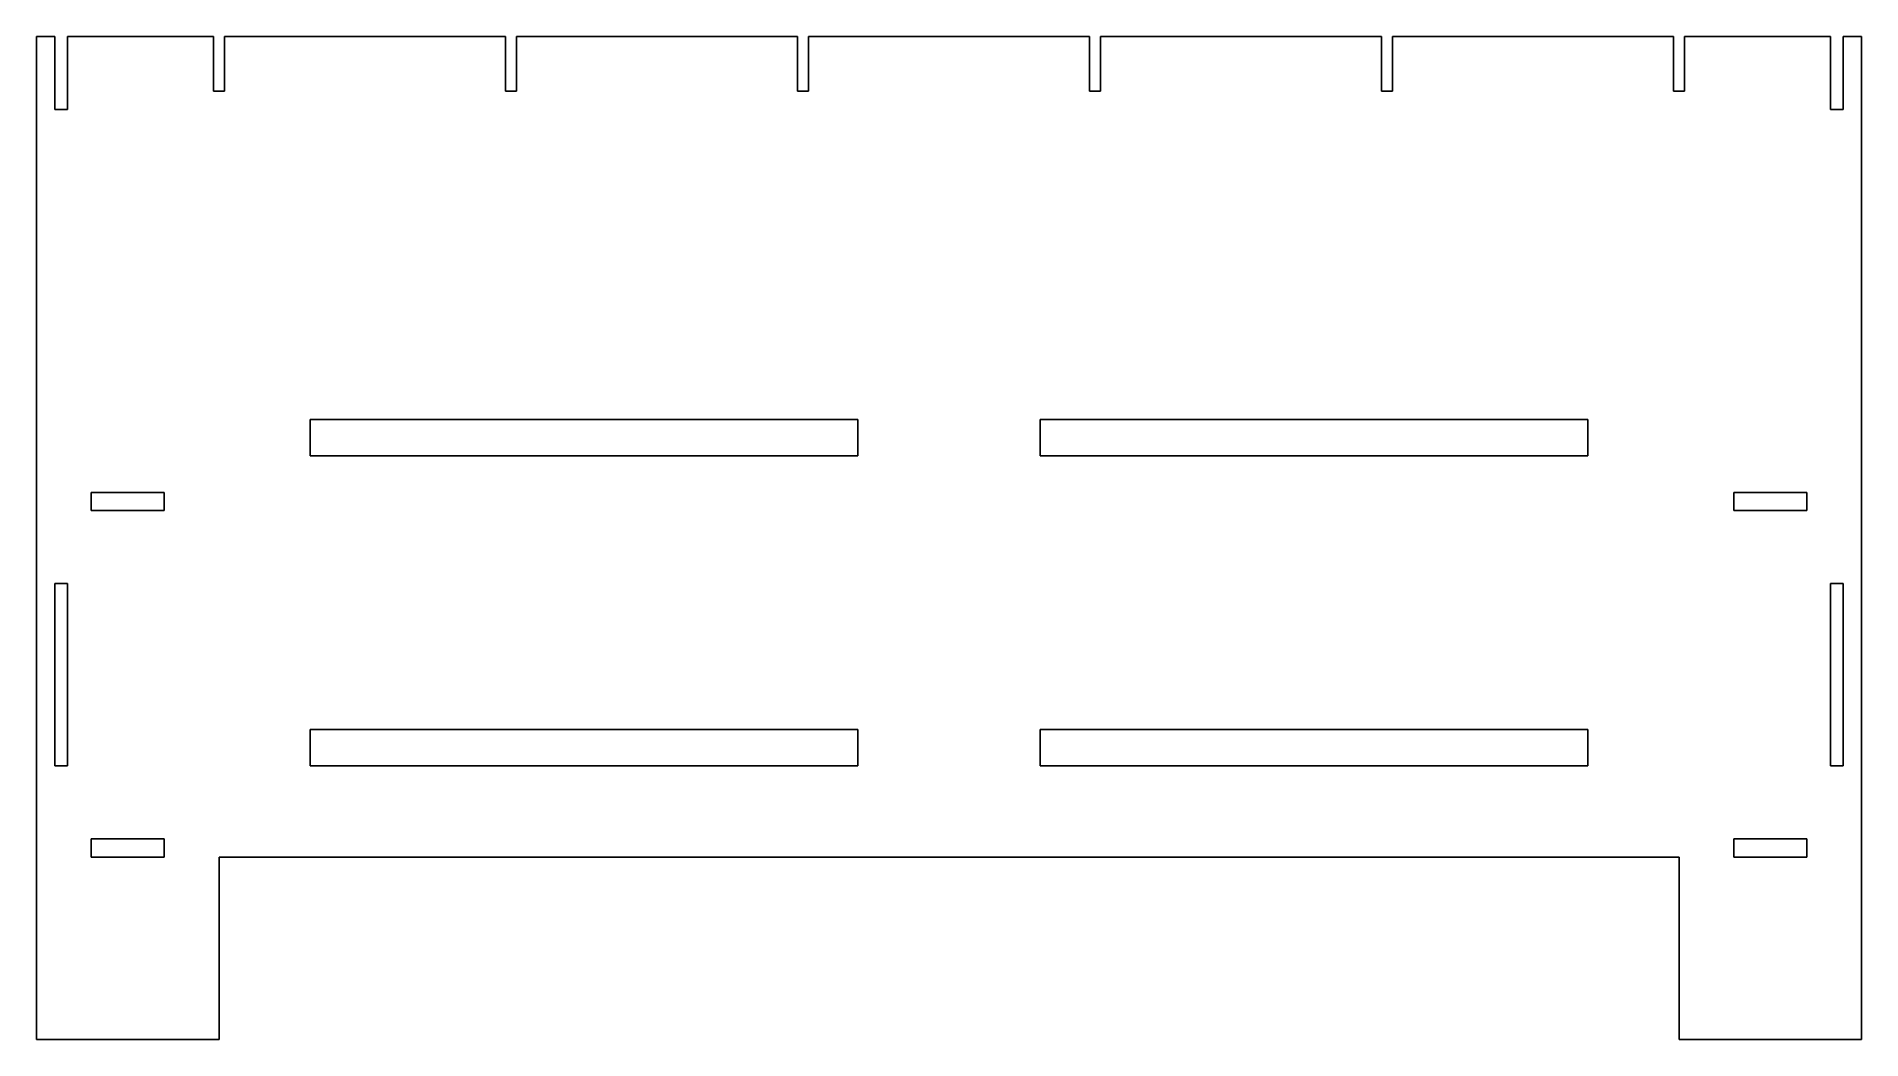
# Model space of a CAD drawing. Header units: millimetres. Extents: x -250 to 250, y -185 to 90.
import ezdxf

# ---------------------------------------------------------------- set-up
doc = ezdxf.new("R2010")
doc.units = ezdxf.units.MM
doc.layers.add('Cut009', color=7, linetype='CONTINUOUS')

msp = doc.modelspace()

# ---------------------------------------------------------------- linework, layer by layer
at = {"layer": 'Cut009'}
for p, q in [((-245, 90), (-250, 90)), ((-250, 90), (-250, -185)), ((-245, 90, 3), (-250, 90, 3)), ((-250, 90, 3), (-250, -185, 3)), ((-250, 90), (-250, 90, 3)), ((-245, 90), (-250, 90)), ((-245, 90, 3), (-250, 90, 3)), ((-250, 90), (-250, 90, 3)), ((-250, 90), (-250, -185)), ((-250, 90, 3), (-250, -185, 3)), ((-245, 90), (-245, 90, 3)), ((-245, 70), (-245, 90)), ((-245, 70, 3), (-245, 90, 3)), ((-245, 70), (-245, 90)), ((-245, 70, 3), (-245, 90, 3)), ((-245, 90), (-245, 90, 3)), ((-241.5, 90), (-241.5, 90, 3)), ((-241.5, 90), (-241.5, 70)), ((-241.5, 90, 3), (-241.5, 70, 3)), ((-241.5, 90), (-241.5, 70)), ((-201.5, 90), (-241.5, 90)), ((-241.5, 90, 3), (-241.5, 70, 3)), ((-201.5, 90, 3), (-241.5, 90, 3)), ((-241.5, 90), (-241.5, 90, 3)), ((-201.5, 90), (-241.5, 90)), ((-201.5, 90, 3), (-241.5, 90, 3)), ((-201.5, 75), (-201.5, 90)), ((-201.5, 75, 3), (-201.5, 90, 3)), ((-201.5, 90), (-201.5, 90, 3)), ((-201.5, 90), (-201.5, 90, 3)), ((-201.5, 75), (-201.5, 90)), ((-201.5, 75, 3), (-201.5, 90, 3)), ((-198.5, 90), (-198.5, 75)), ((-121.5, 90), (-198.5, 90)), ((-198.5, 90, 3), (-198.5, 75, 3)), ((-121.5, 90, 3), (-198.5, 90, 3)), ((-198.5, 90), (-198.5, 90, 3)), ((-198.5, 90), (-198.5, 75)), ((-198.5, 90, 3), (-198.5, 75, 3)), ((-198.5, 90), (-198.5, 90, 3)), ((-121.5, 90), (-198.5, 90)), ((-121.5, 90, 3), (-198.5, 90, 3)), ((-121.5, 75), (-121.5, 90)), ((-121.5, 75, 3), (-121.5, 90, 3)), ((-121.5, 90), (-121.5, 90, 3)), ((-121.5, 90), (-121.5, 90, 3)), ((-121.5, 75), (-121.5, 90)), ((-121.5, 75, 3), (-121.5, 90, 3)), ((-118.5, 90), (-118.5, 75)), ((-41.5, 90), (-118.5, 90)), ((-118.5, 90, 3), (-118.5, 75, 3)), ((-41.5, 90, 3), (-118.5, 90, 3)), ((-118.5, 90), (-118.5, 90, 3)), ((-118.5, 90), (-118.5, 75)), ((-118.5, 90, 3), (-118.5, 75, 3)), ((-118.5, 90), (-118.5, 90, 3)), ((-41.5, 90), (-118.5, 90)), ((-41.5, 90, 3), (-118.5, 90, 3)), ((-41.5, 75), (-41.5, 90)), ((-41.5, 75, 3), (-41.5, 90, 3)), ((-41.5, 90), (-41.5, 90, 3)), ((-41.5, 90), (-41.5, 90, 3)), ((-41.5, 75), (-41.5, 90)), ((-41.5, 75, 3), (-41.5, 90, 3)), ((-38.5, 90), (-38.5, 75)), ((38.5, 90), (-38.5, 90)), ((-38.5, 90, 3), (-38.5, 75, 3)), ((38.5, 90, 3), (-38.5, 90, 3)), ((-38.5, 90), (-38.5, 90, 3)), ((-38.5, 90), (-38.5, 75)), ((-38.5, 90, 3), (-38.5, 75, 3)), ((-38.5, 90), (-38.5, 90, 3)), ((38.5, 90), (-38.5, 90)), ((38.5, 90, 3), (-38.5, 90, 3)), ((38.5, 75), (38.5, 90)), ((38.5, 75, 3), (38.5, 90, 3)), ((38.5, 90), (38.5, 90, 3)), ((38.5, 90), (38.5, 90, 3)), ((38.5, 75), (38.5, 90)), ((38.5, 75, 3), (38.5, 90, 3)), ((41.5, 90), (41.5, 75)), ((118.5, 90), (41.5, 90)), ((41.5, 90, 3), (41.5, 75, 3)), ((118.5, 90, 3), (41.5, 90, 3)), ((41.5, 90), (41.5, 90, 3)), ((41.5, 90), (41.5, 75)), ((41.5, 90, 3), (41.5, 75, 3)), ((41.5, 90), (41.5, 90, 3)), ((118.5, 90), (41.5, 90)), ((118.5, 90, 3), (41.5, 90, 3)), ((118.5, 75), (118.5, 90)), ((118.5, 75, 3), (118.5, 90, 3)), ((118.5, 90), (118.5, 90, 3)), ((118.5, 90), (118.5, 90, 3)), ((118.5, 75), (118.5, 90)), ((118.5, 75, 3), (118.5, 90, 3)), ((198.5, 90), (121.5, 90)), ((121.5, 90), (121.5, 75)), ((198.5, 90, 3), (121.5, 90, 3)), ((121.5, 90, 3), (121.5, 75, 3)), ((121.5, 90), (121.5, 90, 3)), ((198.5, 90), (121.5, 90)), ((198.5, 90, 3), (121.5, 90, 3)), ((121.5, 90), (121.5, 90, 3)), ((121.5, 90), (121.5, 75)), ((121.5, 90, 3), (121.5, 75, 3)), ((198.5, 75), (198.5, 90)), ((198.5, 75, 3), (198.5, 90, 3)), ((198.5, 90), (198.5, 90, 3)), ((198.5, 75), (198.5, 90)), ((198.5, 75, 3), (198.5, 90, 3)), ((198.5, 90), (198.5, 90, 3)), ((241.5, 90), (201.5, 90)), ((201.5, 90), (201.5, 75)), ((241.5, 90, 3), (201.5, 90, 3)), ((201.5, 90, 3), (201.5, 75, 3)), ((201.5, 90), (201.5, 90, 3)), ((241.5, 90), (201.5, 90)), ((241.5, 90, 3), (201.5, 90, 3)), ((201.5, 90), (201.5, 90, 3)), ((201.5, 90), (201.5, 75)), ((201.5, 90, 3), (201.5, 75, 3)), ((241.5, 70), (241.5, 90)), ((241.5, 70, 3), (241.5, 90, 3)), ((241.5, 90), (241.5, 90, 3)), ((241.5, 70), (241.5, 90)), ((241.5, 70, 3), (241.5, 90, 3)), ((241.5, 90), (241.5, 90, 3)), ((250, 90), (245, 90)), ((245, 90), (245, 70)), ((250, 90, 3), (245, 90, 3)), ((245, 90, 3), (245, 70, 3)), ((245, 90), (245, 90, 3)), ((250, 90), (245, 90)), ((250, 90, 3), (245, 90, 3)), ((245, 90), (245, 90, 3)), ((245, 90), (245, 70)), ((245, 90, 3), (245, 70, 3)), ((250, -185), (250, 90)), ((250, -185, 3), (250, 90, 3)), ((250, 90), (250, 90, 3)), ((250, -185), (250, 90)), ((250, -185, 3), (250, 90, 3)), ((250, 90), (250, 90, 3)), ((-198.5, 75), (-201.5, 75)), ((-198.5, 75, 3), (-201.5, 75, 3)), ((-201.5, 75), (-201.5, 75, 3)), ((-201.5, 75), (-201.5, 75, 3)), ((-198.5, 75), (-201.5, 75)), ((-198.5, 75, 3), (-201.5, 75, 3)), ((-198.5, 75), (-198.5, 75, 3)), ((-198.5, 75), (-198.5, 75, 3)), ((-118.5, 75), (-121.5, 75)), ((-118.5, 75, 3), (-121.5, 75, 3)), ((-121.5, 75), (-121.5, 75, 3)), ((-121.5, 75), (-121.5, 75, 3)), ((-118.5, 75), (-121.5, 75)), ((-118.5, 75, 3), (-121.5, 75, 3)), ((-118.5, 75), (-118.5, 75, 3)), ((-118.5, 75), (-118.5, 75, 3)), ((-38.5, 75), (-41.5, 75)), ((-38.5, 75, 3), (-41.5, 75, 3)), ((-41.5, 75), (-41.5, 75, 3)), ((-41.5, 75), (-41.5, 75, 3)), ((-38.5, 75), (-41.5, 75)), ((-38.5, 75, 3), (-41.5, 75, 3)), ((-38.5, 75), (-38.5, 75, 3)), ((-38.5, 75), (-38.5, 75, 3)), ((41.5, 75), (38.5, 75)), ((41.5, 75, 3), (38.5, 75, 3)), ((38.5, 75), (38.5, 75, 3)), ((38.5, 75), (38.5, 75, 3)), ((41.5, 75), (38.5, 75)), ((41.5, 75, 3), (38.5, 75, 3)), ((41.5, 75), (41.5, 75, 3)), ((41.5, 75), (41.5, 75, 3)), ((121.5, 75), (118.5, 75)), ((121.5, 75, 3), (118.5, 75, 3)), ((118.5, 75), (118.5, 75, 3)), ((118.5, 75), (118.5, 75, 3)), ((121.5, 75), (118.5, 75)), ((121.5, 75, 3), (118.5, 75, 3)), ((121.5, 75), (121.5, 75, 3)), ((121.5, 75), (121.5, 75, 3)), ((201.5, 75), (198.5, 75)), ((201.5, 75, 3), (198.5, 75, 3)), ((198.5, 75), (198.5, 75, 3)), ((201.5, 75), (198.5, 75)), ((201.5, 75, 3), (198.5, 75, 3)), ((198.5, 75), (198.5, 75, 3)), ((201.5, 75), (201.5, 75, 3)), ((201.5, 75), (201.5, 75, 3)), ((-245, 70), (-245, 70, 3)), ((-241.5, 70), (-245, 70)), ((-241.5, 70, 3), (-245, 70, 3)), ((-245, 70), (-245, 70, 3)), ((-241.5, 70), (-245, 70)), ((-241.5, 70, 3), (-245, 70, 3)), ((-241.5, 70), (-241.5, 70, 3)), ((-241.5, 70), (-241.5, 70, 3)), ((245, 70), (241.5, 70)), ((245, 70, 3), (241.5, 70, 3)), ((241.5, 70), (241.5, 70, 3)), ((245, 70), (241.5, 70)), ((245, 70, 3), (241.5, 70, 3)), ((241.5, 70), (241.5, 70, 3)), ((245, 70), (245, 70, 3)), ((245, 70), (245, 70, 3)), ((-175, -25), (-175, -15)), ((-175, -15), (-25, -15)), ((-175, -25, 3), (-175, -15, 3)), ((-175, -15, 3), (-25, -15, 3)), ((-175, -15), (-175, -15, 3)), ((-175, -25), (-175, -15)), ((-175, -25, 3), (-175, -15, 3)), ((-175, -15), (-175, -15, 3)), ((-175, -15), (-25, -15)), ((-175, -15, 3), (-25, -15, 3)), ((-25, -15), (-25, -25)), ((-25, -15, 3), (-25, -25, 3)), ((-25, -15), (-25, -15, 3)), ((-25, -15), (-25, -15, 3)), ((-25, -15), (-25, -25)), ((-25, -15, 3), (-25, -25, 3)), ((25, -25), (25, -15)), ((25, -15), (175, -15)), ((25, -25, 3), (25, -15, 3)), ((25, -15, 3), (175, -15, 3)), ((25, -15), (25, -15, 3)), ((25, -25), (25, -15)), ((25, -25, 3), (25, -15, 3)), ((25, -15), (25, -15, 3)), ((25, -15), (175, -15)), ((25, -15, 3), (175, -15, 3)), ((175, -15), (175, -25)), ((175, -15, 3), (175, -25, 3)), ((175, -15), (175, -15, 3)), ((175, -15), (175, -15, 3)), ((175, -15), (175, -25)), ((175, -15, 3), (175, -25, 3)), ((-25, -25), (-175, -25)), ((-25, -25, 3), (-175, -25, 3)), ((-175, -25), (-175, -25, 3)), ((-175, -25), (-175, -25, 3)), ((-25, -25), (-175, -25)), ((-25, -25, 3), (-175, -25, 3)), ((-25, -25), (-25, -25, 3)), ((-25, -25), (-25, -25, 3)), ((175, -25), (25, -25)), ((175, -25, 3), (25, -25, 3)), ((25, -25), (25, -25, 3)), ((25, -25), (25, -25, 3)), ((175, -25), (25, -25)), ((175, -25, 3), (25, -25, 3)), ((175, -25), (175, -25, 3)), ((175, -25), (175, -25, 3)), ((-235, -40), (-235, -35)), ((-235, -35), (-215, -35)), ((-235, -40, 3), (-235, -35, 3)), ((-235, -35, 3), (-215, -35, 3)), ((-235, -35), (-235, -35, 3)), ((-235, -40), (-235, -35)), ((-235, -40, 3), (-235, -35, 3)), ((-235, -35), (-235, -35, 3)), ((-235, -35), (-215, -35)), ((-235, -35, 3), (-215, -35, 3)), ((-215, -35), (-215, -40)), ((-215, -35, 3), (-215, -40, 3)), ((-215, -35), (-215, -35, 3)), ((-215, -35), (-215, -35, 3)), ((-215, -35), (-215, -40)), ((-215, -35, 3), (-215, -40, 3)), ((215, -35), (215, -40)), ((235, -35), (215, -35)), ((215, -35, 3), (215, -40, 3)), ((235, -35, 3), (215, -35, 3)), ((215, -35), (215, -35, 3)), ((215, -35), (215, -40)), ((215, -35, 3), (215, -40, 3)), ((215, -35), (215, -35, 3)), ((235, -35), (215, -35)), ((235, -35, 3), (215, -35, 3)), ((235, -40), (235, -35)), ((235, -40, 3), (235, -35, 3)), ((235, -35), (235, -35, 3)), ((235, -40), (235, -35)), ((235, -40, 3), (235, -35, 3)), ((235, -35), (235, -35, 3)), ((-215, -40), (-235, -40)), ((-215, -40, 3), (-235, -40, 3)), ((-235, -40), (-235, -40, 3)), ((-235, -40), (-235, -40, 3)), ((-215, -40), (-235, -40)), ((-215, -40, 3), (-235, -40, 3)), ((-215, -40), (-215, -40, 3)), ((-215, -40), (-215, -40, 3)), ((215, -40), (235, -40)), ((215, -40, 3), (235, -40, 3)), ((215, -40), (215, -40, 3)), ((215, -40), (235, -40)), ((215, -40, 3), (235, -40, 3)), ((215, -40), (215, -40, 3)), ((235, -40), (235, -40, 3)), ((235, -40), (235, -40, 3)), ((-245, -110), (-245, -60)), ((-245, -60), (-241.5, -60)), ((-245, -110, 3), (-245, -60, 3)), ((-245, -60, 3), (-241.5, -60, 3)), ((-245, -60), (-245, -60, 3)), ((-245, -110), (-245, -60)), ((-245, -110, 3), (-245, -60, 3)), ((-245, -60), (-245, -60, 3)), ((-245, -60), (-241.5, -60)), ((-245, -60, 3), (-241.5, -60, 3)), ((-241.5, -60), (-241.5, -110)), ((-241.5, -60, 3), (-241.5, -110, 3)), ((-241.5, -60), (-241.5, -60, 3)), ((-241.5, -60), (-241.5, -60, 3)), ((-241.5, -60), (-241.5, -110)), ((-241.5, -60, 3), (-241.5, -110, 3)), ((241.5, -110), (241.5, -60)), ((241.5, -60), (245, -60)), ((241.5, -110, 3), (241.5, -60, 3)), ((241.5, -60, 3), (245, -60, 3)), ((241.5, -60), (241.5, -60, 3)), ((241.5, -110), (241.5, -60)), ((241.5, -110, 3), (241.5, -60, 3)), ((241.5, -60), (241.5, -60, 3)), ((241.5, -60), (245, -60)), ((241.5, -60, 3), (245, -60, 3)), ((245, -60), (245, -110)), ((245, -60, 3), (245, -110, 3)), ((245, -60), (245, -60, 3)), ((245, -60), (245, -60, 3)), ((245, -60), (245, -110)), ((245, -60, 3), (245, -110, 3)), ((-175, -110), (-175, -100)), ((-175, -100), (-25, -100)), ((-175, -110, 3), (-175, -100, 3)), ((-175, -100, 3), (-25, -100, 3)), ((-175, -100), (-175, -100, 3)), ((-175, -110), (-175, -100)), ((-175, -110, 3), (-175, -100, 3)), ((-175, -100), (-175, -100, 3)), ((-175, -100), (-25, -100)), ((-175, -100, 3), (-25, -100, 3)), ((-25, -100), (-25, -110)), ((-25, -100, 3), (-25, -110, 3)), ((-25, -100), (-25, -100, 3)), ((-25, -100), (-25, -100, 3)), ((-25, -100), (-25, -110)), ((-25, -100, 3), (-25, -110, 3)), ((25, -110), (25, -100)), ((25, -100), (175, -100)), ((25, -110, 3), (25, -100, 3)), ((25, -100, 3), (175, -100, 3)), ((25, -100), (25, -100, 3)), ((25, -110), (25, -100)), ((25, -110, 3), (25, -100, 3)), ((25, -100), (25, -100, 3)), ((25, -100), (175, -100)), ((25, -100, 3), (175, -100, 3)), ((175, -100), (175, -110)), ((175, -100, 3), (175, -110, 3)), ((175, -100), (175, -100, 3)), ((175, -100), (175, -100, 3)), ((175, -100), (175, -110)), ((175, -100, 3), (175, -110, 3)), ((-241.5, -110), (-245, -110)), ((-241.5, -110, 3), (-245, -110, 3)), ((-245, -110), (-245, -110, 3)), ((-245, -110), (-245, -110, 3)), ((-241.5, -110), (-245, -110)), ((-241.5, -110, 3), (-245, -110, 3)), ((-241.5, -110), (-241.5, -110, 3)), ((-241.5, -110), (-241.5, -110, 3)), ((-25, -110), (-175, -110)), ((-25, -110, 3), (-175, -110, 3)), ((-175, -110), (-175, -110, 3)), ((-175, -110), (-175, -110, 3)), ((-25, -110), (-175, -110)), ((-25, -110, 3), (-175, -110, 3)), ((-25, -110), (-25, -110, 3)), ((-25, -110), (-25, -110, 3)), ((175, -110), (25, -110)), ((175, -110, 3), (25, -110, 3)), ((25, -110), (25, -110, 3)), ((25, -110), (25, -110, 3)), ((175, -110), (25, -110)), ((175, -110, 3), (25, -110, 3)), ((175, -110), (175, -110, 3)), ((175, -110), (175, -110, 3)), ((245, -110), (241.5, -110)), ((245, -110, 3), (241.5, -110, 3)), ((241.5, -110), (241.5, -110, 3)), ((241.5, -110), (241.5, -110, 3)), ((245, -110), (241.5, -110)), ((245, -110, 3), (241.5, -110, 3)), ((245, -110), (245, -110, 3)), ((245, -110), (245, -110, 3)), ((-235, -135), (-235, -130)), ((-235, -130), (-215, -130)), ((-235, -135, 3), (-235, -130, 3)), ((-235, -130, 3), (-215, -130, 3)), ((-235, -130), (-235, -130, 3)), ((-235, -135), (-235, -130)), ((-235, -135, 3), (-235, -130, 3)), ((-235, -130), (-235, -130, 3)), ((-235, -130), (-215, -130)), ((-235, -130, 3), (-215, -130, 3)), ((-215, -130), (-215, -135)), ((-215, -130, 3), (-215, -135, 3)), ((-215, -130), (-215, -130, 3)), ((-215, -130), (-215, -135)), ((-215, -130, 3), (-215, -135, 3)), ((-215, -130), (-215, -130, 3)), ((215, -135), (215, -130)), ((215, -130), (235, -130)), ((215, -135, 3), (215, -130, 3)), ((215, -130, 3), (235, -130, 3)), ((215, -130), (215, -130, 3)), ((215, -135), (215, -130)), ((215, -135, 3), (215, -130, 3)), ((215, -130), (215, -130, 3)), ((215, -130), (235, -130)), ((215, -130, 3), (235, -130, 3)), ((235, -130), (235, -135)), ((235, -130, 3), (235, -135, 3)), ((235, -130), (235, -130, 3)), ((235, -130), (235, -130, 3)), ((235, -130), (235, -135)), ((235, -130, 3), (235, -135, 3)), ((-215, -135), (-235, -135)), ((-215, -135, 3), (-235, -135, 3)), ((-235, -135), (-235, -135, 3)), ((-235, -135), (-235, -135, 3)), ((-215, -135), (-235, -135)), ((-215, -135, 3), (-235, -135, 3)), ((-215, -135), (-215, -135, 3)), ((-215, -135), (-215, -135, 3)), ((-200, -185), (-200, -135)), ((-200, -135), (200, -135)), ((-200, -185, 3), (-200, -135, 3)), ((-200, -135, 3), (200, -135, 3)), ((-200, -135), (-200, -135, 3)), ((-200, -185), (-200, -135)), ((-200, -185, 3), (-200, -135, 3)), ((-200, -135), (-200, -135, 3)), ((-200, -135), (200, -135)), ((-200, -135, 3), (200, -135, 3)), ((200, -135), (200, -185)), ((200, -135, 3), (200, -185, 3)), ((200, -135), (200, -135, 3)), ((200, -135), (200, -135, 3)), ((200, -135), (200, -185)), ((200, -135, 3), (200, -185, 3)), ((235, -135), (215, -135)), ((235, -135, 3), (215, -135, 3)), ((215, -135), (215, -135, 3)), ((215, -135), (215, -135, 3)), ((235, -135), (215, -135)), ((235, -135, 3), (215, -135, 3)), ((235, -135), (235, -135, 3)), ((235, -135), (235, -135, 3)), ((-250, -185), (-200, -185)), ((-250, -185, 3), (-200, -185, 3)), ((-250, -185), (-250, -185, 3)), ((-250, -185), (-250, -185, 3)), ((-250, -185), (-200, -185)), ((-250, -185, 3), (-200, -185, 3)), ((-200, -185), (-200, -185, 3)), ((-200, -185), (-200, -185, 3)), ((200, -185), (250, -185)), ((200, -185, 3), (250, -185, 3)), ((200, -185), (200, -185, 3)), ((200, -185), (200, -185, 3)), ((200, -185), (250, -185)), ((200, -185, 3), (250, -185, 3)), ((250, -185), (250, -185, 3)), ((250, -185), (250, -185, 3))]:
    msp.add_line(p, q, dxfattribs=at)

doc.saveas('drawing.dxf')
